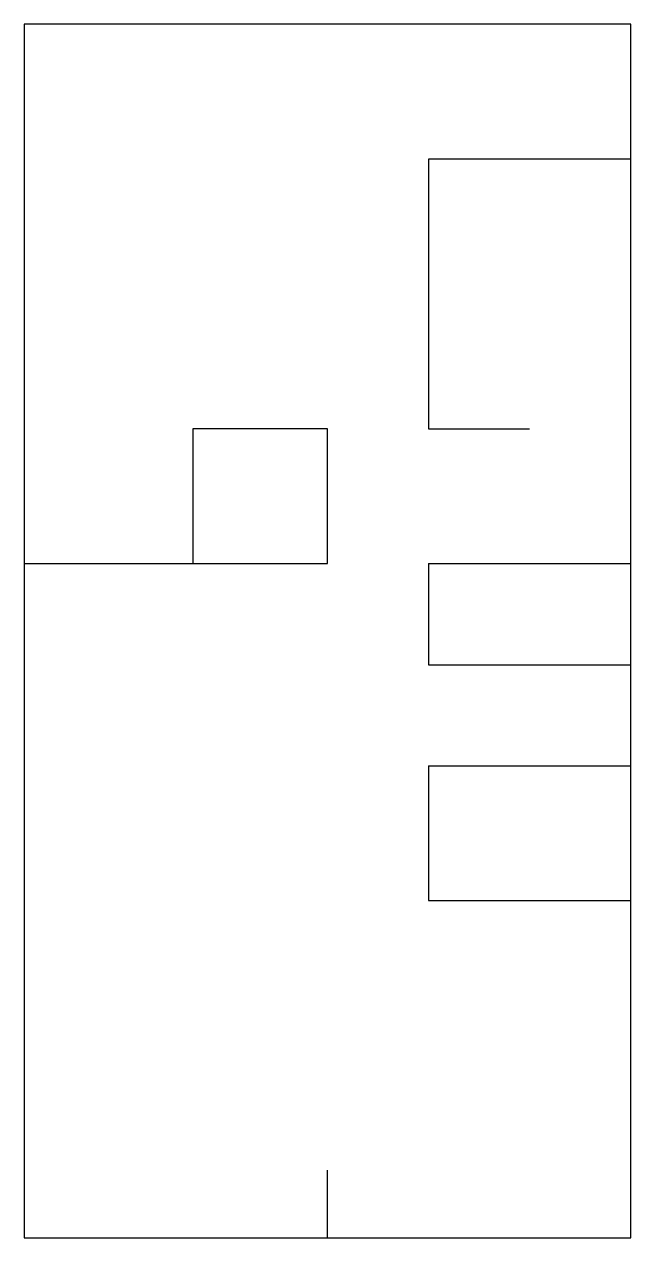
# Model space of a CAD drawing. Header units: inches. Extents: x 0 to 216, y 0 to 432.
import ezdxf

# ---------------------------------------------------------------- set-up
doc = ezdxf.new("R2010")
doc.units = ezdxf.units.IN
doc.header["$MEASUREMENT"] = 0

msp = doc.modelspace()

# ---------------------------------------------------------------- linework, layer by layer
for p, q in [((216, 384), (144, 384)), ((144, 384), (144, 288)), ((108, 288), (60, 288)), ((60, 288), (60, 240)), ((108, 240), (108, 288)), ((144, 288), (180, 288)), ((0, 240), (108, 240)), ((144, 240), (216, 240)), ((144, 240), (144, 204)), ((144, 204), (216, 204)), ((144, 168), (216, 168)), ((144, 168), (144, 120)), ((144, 120), (216, 120)), ((108, 0), (108, 24))]:
    msp.add_line(p, q)
msp.add_lwpolyline([(0, 0), (216, 0), (216, 432), (0, 432)], close=True)

doc.saveas('drawing.dxf')
